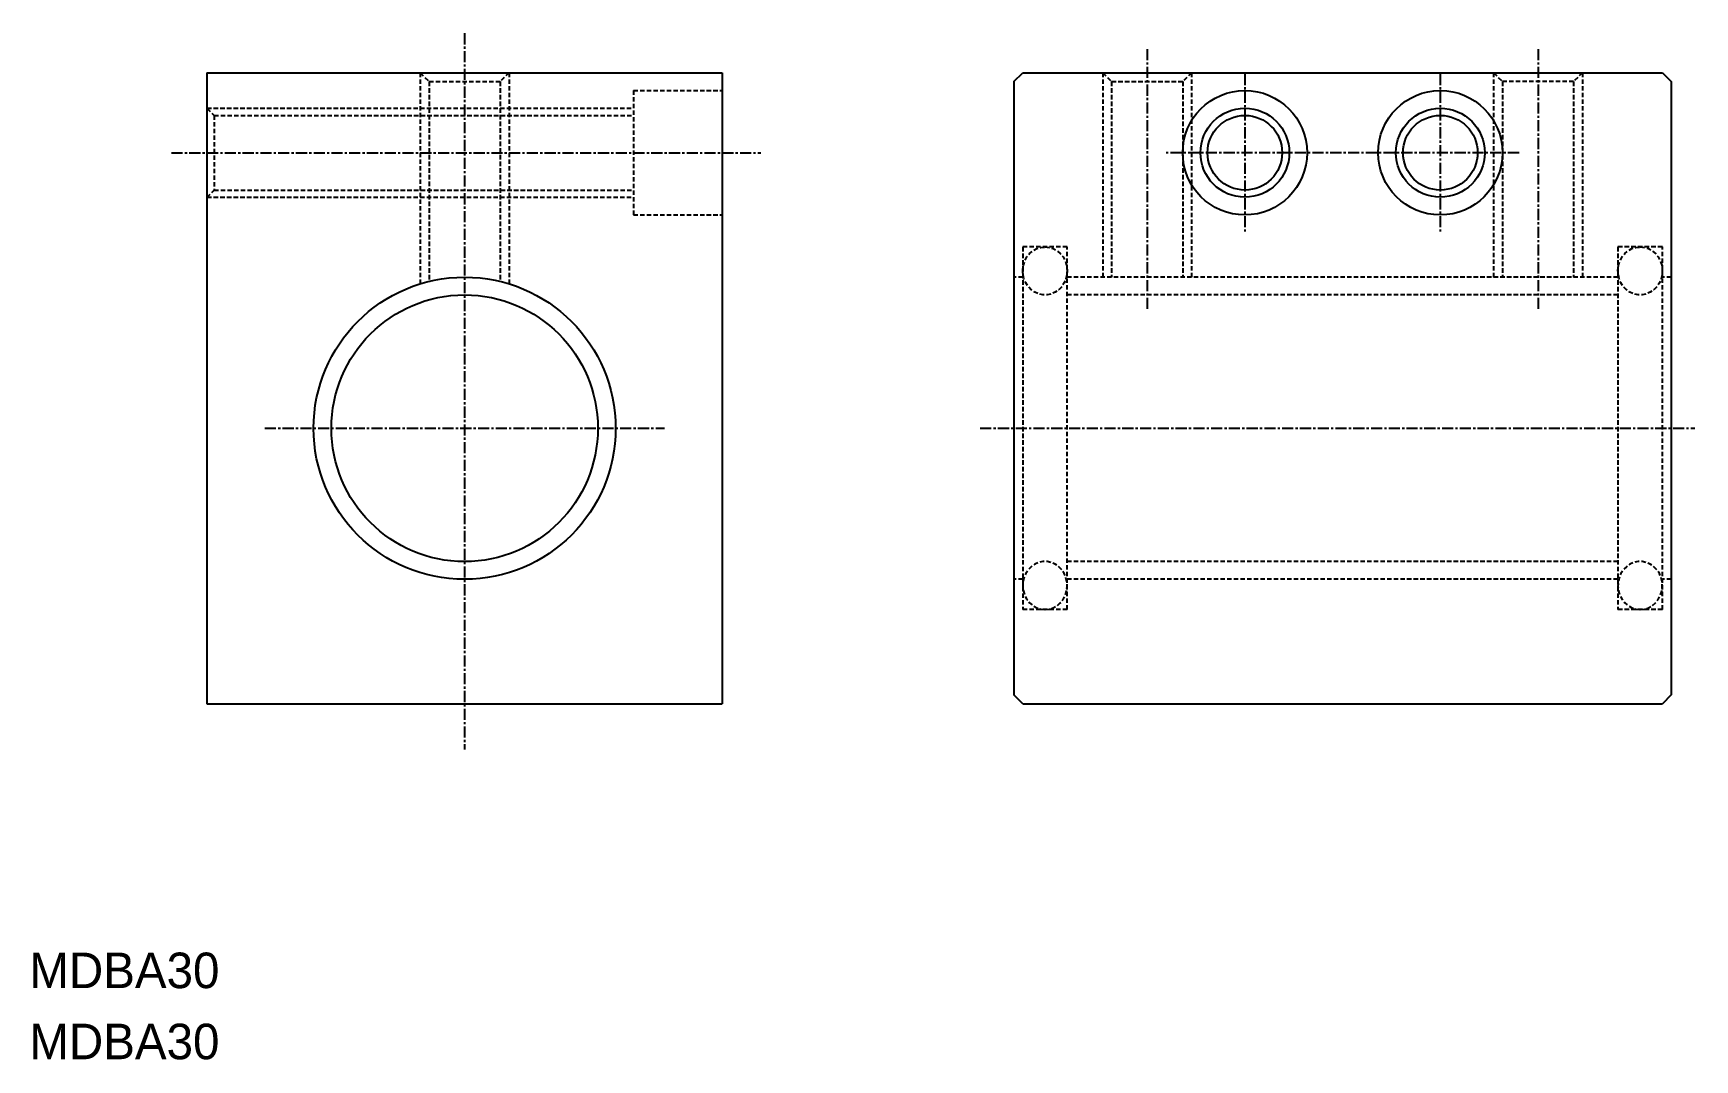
# Model space of a CAD drawing. Extents: x 10 to 197, y 10 to 125.
import ezdxf

# ---------------------------------------------------------------- set-up
doc = ezdxf.new("R2010")
doc.units = 0
doc.linetypes.add('CENTER', pattern=[2, 1.25, -0.25, 0.25, -0.25])
doc.linetypes.add('DASHED', pattern=[0.75, 0.5, -0.25])
doc.layers.get('0').update_dxf_attribs({"linetype": 'CONTINUOUS'})
doc.layers.add('CENTER', color=1, linetype='CENTER')

msp = doc.modelspace()

# ---------------------------------------------------------------- linework, layer by layer
at = {"color": 7, "linetype": 'CONTINUOUS'}
for p, q in [((30, 121), (30, 50)), ((30, 121), (88, 121)), ((44.5, 121), (44.5, 121)), ((59, 121), (59, 121)), ((88, 121), (88, 50)), ((120.84, 120), (121.84, 121)), ((120.84, 120), (120.84, 51)), ((121.84, 121), (193.84, 121)), ((193.84, 121), (194.84, 120)), ((194.84, 120), (194.84, 51)), ((121.84, 50), (120.84, 51)), ((194.84, 51), (193.84, 50)), ((30, 50), (88, 50)), ((121.84, 50), (193.84, 50))]:
    msp.add_line(p, q, dxfattribs=at)
at = {"color": 3, "linetype": 'DASHED'}
for p, q in [((54, 121), (54, 97.08)), ((54, 121), (55, 120)), ((55, 120), (55, 97.42)), ((55, 120), (63, 120)), ((64, 121), (63, 120)), ((63, 120), (63, 97.42)), ((64, 121), (64, 97.08)), ((130.84, 121), (130.84, 98)), ((130.84, 121), (131.84, 120)), ((131.84, 120), (139.84, 120)), ((131.84, 120), (131.84, 98)), ((140.84, 121), (139.84, 120)), ((139.84, 120), (139.84, 98)), ((140.84, 121), (140.84, 98)), ((174.84, 121), (174.84, 98)), ((174.84, 121), (175.84, 120)), ((183.84, 120), (175.84, 120)), ((175.84, 120), (175.84, 98)), ((184.84, 121), (183.84, 120)), ((183.84, 120), (183.84, 98)), ((184.84, 121), (184.84, 98)), ((78, 119), (88, 119)), ((78, 119), (78, 105)), ((30, 117), (78, 117)), ((30, 117), (30.8, 116.2)), ((30.8, 116.2), (78, 116.2)), ((30.8, 116.2), (30.8, 107.8)), ((30, 107), (30.8, 107.8)), ((30, 107), (78, 107)), ((30.8, 107.8), (78, 107.8)), ((78, 105), (88, 105)), ((126.84, 101.4), (121.84, 101.4)), ((121.84, 101.4), (121.84, 60.6)), ((126.84, 60.6), (126.84, 101.4)), ((193.84, 101.4), (188.84, 101.4)), ((188.84, 101.4), (188.84, 60.6)), ((193.84, 60.6), (193.84, 101.4)), ((121.84, 98), (120.84, 98)), ((188.84, 98), (126.84, 98)), ((194.84, 98), (193.84, 98)), ((188.84, 96), (126.84, 96)), ((188.84, 66), (126.84, 66)), ((121.84, 64), (120.84, 64)), ((188.84, 64), (126.84, 64)), ((194.84, 64), (193.84, 64)), ((126.84, 60.6), (121.84, 60.6)), ((193.84, 60.6), (188.84, 60.6))]:
    msp.add_line(p, q, dxfattribs=at)
at = {"color": 3, "linetype": 'DASHED', "flags": 128}
for points in [[(124.34, 101.4), (124.81, 101.35), (125.27, 101.21), (125.69, 100.97), (126.06, 100.65), (126.37, 100.27), (126.61, 99.82), (126.77, 99.34), (126.83, 98.83), (126.81, 98.32), (126.7, 97.82), (126.5, 97.35), (126.23, 96.93), (125.88, 96.58), (125.48, 96.3), (125.04, 96.11), (124.57, 96.01), (124.1, 96.01), (123.63, 96.11), (123.19, 96.3), (122.79, 96.58), (122.45, 96.93), (122.17, 97.35), (121.97, 97.82), (121.86, 98.32), (121.84, 98.83), (121.91, 99.34), (122.06, 99.82), (122.3, 100.27), (122.61, 100.65), (122.99, 100.97), (123.41, 101.21), (123.86, 101.35)], [(191.34, 101.4), (191.81, 101.35), (192.27, 101.21), (192.69, 100.97), (193.06, 100.65), (193.37, 100.27), (193.61, 99.82), (193.77, 99.34), (193.83, 98.83), (193.81, 98.32), (193.7, 97.82), (193.5, 97.35), (193.23, 96.93), (192.88, 96.58), (192.48, 96.3), (192.04, 96.11), (191.57, 96.01), (191.1, 96.01), (190.63, 96.11), (190.19, 96.3), (189.79, 96.58), (189.45, 96.93), (189.17, 97.35), (188.97, 97.82), (188.86, 98.32), (188.84, 98.83), (188.91, 99.34), (189.06, 99.82), (189.3, 100.27), (189.61, 100.65), (189.99, 100.97), (190.41, 101.21), (190.86, 101.35)], [(124.34, 60.6), (124.81, 60.65), (125.27, 60.79), (125.69, 61.03), (126.06, 61.35), (126.37, 61.73), (126.61, 62.18), (126.77, 62.66), (126.83, 63.17), (126.81, 63.68), (126.7, 64.18), (126.5, 64.65), (126.23, 65.07), (125.88, 65.42), (125.48, 65.7), (125.04, 65.89), (124.57, 65.99), (124.1, 65.99), (123.63, 65.89), (123.19, 65.7), (122.79, 65.42), (122.45, 65.07), (122.17, 64.65), (121.97, 64.18), (121.86, 63.68), (121.84, 63.17), (121.91, 62.66), (122.06, 62.18), (122.3, 61.73), (122.61, 61.35), (122.99, 61.03), (123.41, 60.79), (123.86, 60.65)], [(191.34, 60.6), (191.81, 60.65), (192.27, 60.79), (192.69, 61.03), (193.06, 61.35), (193.37, 61.73), (193.61, 62.18), (193.77, 62.66), (193.83, 63.17), (193.81, 63.68), (193.7, 64.18), (193.5, 64.65), (193.23, 65.07), (192.88, 65.42), (192.48, 65.7), (192.04, 65.89), (191.57, 65.99), (191.1, 65.99), (190.63, 65.89), (190.19, 65.7), (189.79, 65.42), (189.45, 65.07), (189.17, 64.65), (188.97, 64.18), (188.86, 63.68), (188.84, 63.17), (188.91, 62.66), (189.06, 62.18), (189.3, 61.73), (189.61, 61.35), (189.99, 61.03), (190.41, 60.79), (190.86, 60.65)]]:
    msp.add_lwpolyline(points, close=True, dxfattribs=at)
at = {"color": 7, "linetype": 'CONTINUOUS'}
for centre, radius in [((146.84, 112), 7), ((168.84, 112), 7), ((146.84, 112), 4.2), ((168.84, 112), 4.2), ((59, 81), 17), ((59, 81), 15)]:
    msp.add_circle(centre, radius, dxfattribs=at)
at = {"color": 3}
for centre in [(146.84, 112), (168.84, 112)]:
    msp.add_circle(centre, 5, dxfattribs=at)
at = {"layer": 'CENTER', "color": 1, "linetype": 'CENTER'}
for p, q in [((59, 125.44), (59, 44.86)), ((135.84, 123.67), (135.84, 94.43)), ((179.84, 123.67), (179.84, 94.43)), ((146.84, 120.87), (146.84, 103.13)), ((168.84, 120.87), (168.84, 103.13)), ((26.01, 112), (92.34, 112)), ((177.7, 112), (137.97, 112)), ((36.51, 81), (81.49, 81)), ((117.04, 81), (197.49, 81))]:
    msp.add_line(p, q, dxfattribs=at)

# ---------------------------------------------------------------- texts
at = {"color": 7, "linetype": 'CONTINUOUS'}
for p in [(10, 18), (10, 10)]:
    msp.add_text('MDBA30', height=4, dxfattribs=at).set_placement(p)

doc.saveas('drawing.dxf')
